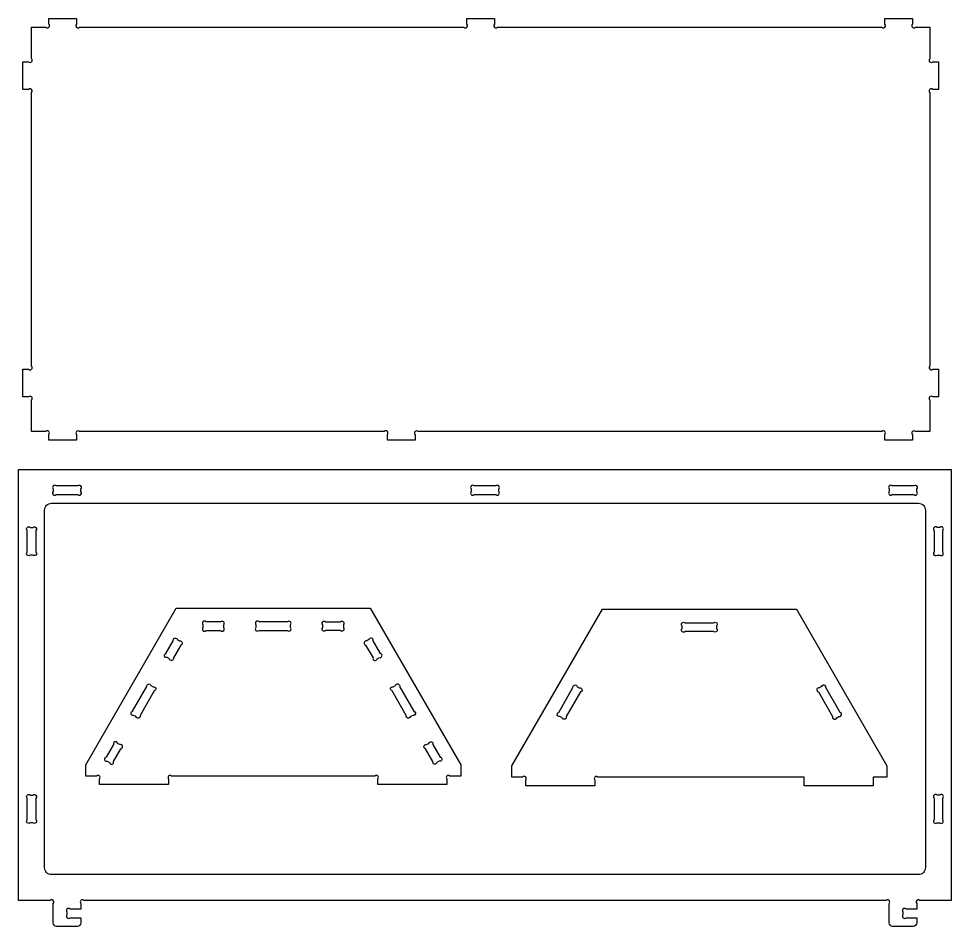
# Model space of a CAD drawing. Extents: x -1620 to 2458, y -1185 to 1470.
# Drawn here: x -1620 to -324, y -1185 to 77 of the extents above; entities that cross this region are included whole.
import ezdxf

# ---------------------------------------------------------------- set-up
doc = ezdxf.new("R2010")
doc.units = 0
doc.header["$MEASUREMENT"] = 0
doc.layers.add('LAYER1', color=18, linetype='CONTINUOUS')

msp = doc.modelspace()

# ---------------------------------------------------------------- linework, layer by layer
at = {"layer": 'LAYER1'}
for points in [[(-1614, -410.6), (-1606.3, -410.6, 1), (-1602, -406.3), (-1602, -25.9, 1), (-1606.3, -21.7), (-1614, -21.7), (-1614, 16.7), (-1606.3, 16.7, 1), (-1602, 21), (-1602, 64.7), (-1582.3, 64.7, 1), (-1578, 69), (-1578, 76.7), (-1539.6, 76.7), (-1539.6, 69, 1), (-1535.4, 64.7), (-1001.5, 64.7, 1), (-997.2, 69), (-997.2, 76.7), (-958.8, 76.7), (-958.8, 69, 1), (-954.6, 64.7), (-420.7, 64.7, 1), (-416.4, 69), (-416.4, 76.7), (-378, 76.7), (-378, 69, 1), (-373.8, 64.7), (-354, 64.7), (-354, 21, 1), (-349.8, 16.7), (-342, 16.7), (-342, -21.7), (-349.8, -21.7, 1), (-354, -25.9), (-354, -406.3, 1), (-349.8, -410.6), (-342, -410.6), (-342, -449), (-349.8, -449, 1), (-354, -453.2), (-354, -497), (-373.8, -497, 1), (-378, -501.2), (-378, -509), (-416.4, -509), (-416.4, -501.2, 1), (-420.7, -497), (-1065, -497, 1), (-1069.2, -501.2), (-1069.2, -509), (-1107.6, -509), (-1107.6, -501.2, 1), (-1111.9, -497), (-1535.4, -497, 1), (-1539.6, -501.2), (-1539.6, -509), (-1578, -509), (-1578, -501.2, 1), (-1582.3, -497), (-1602, -497), (-1602, -453.2, 1), (-1606.3, -449), (-1614, -449)], [(-324, -550), (-324, -1148.7), (-367.7, -1148.7, 1), (-372, -1153), (-372, -1160.7), (-386.9, -1160.7, 1), (-391.2, -1165), (-391.2, -1168.5, 1), (-386.9, -1172.7), (-372, -1172.7), (-372, -1179.9, -0.414214), (-376.8, -1184.7), (-405.6, -1184.7, -0.414214), (-410.4, -1179.9), (-410.4, -1153, 1), (-414.6, -1148.7), (-1529.3, -1148.7, 1), (-1533.6, -1153), (-1533.6, -1160.7), (-1548.5, -1160.7, 1), (-1552.8, -1165), (-1552.8, -1168.5, 1), (-1548.5, -1172.7), (-1533.6, -1172.7), (-1533.6, -1179.9, -0.414214), (-1538.4, -1184.7), (-1567.2, -1184.7, -0.414214), (-1572, -1179.9), (-1572, -1153, 1), (-1576.2, -1148.7), (-1620, -1148.7), (-1620, -550)], [(-1567.7, -584.7), (-1537.8, -584.7, 1), (-1533.6, -580.5), (-1533.6, -577, 1), (-1537.8, -572.7), (-1567.7, -572.7, 1), (-1572, -577), (-1572, -580.5, 1)], [(-986.9, -584.7), (-957, -584.7, 1), (-952.8, -580.5), (-952.8, -577, 1), (-957, -572.7), (-986.9, -572.7, 1), (-991.2, -577), (-991.2, -580.5, 1)], [(-376.2, -572.7), (-406.1, -572.7, 1), (-410.4, -577), (-410.4, -580.5, 1), (-406.1, -584.7), (-376.2, -584.7, 1), (-372, -580.5), (-372, -577, 1)], [(-369.6, -1112.7), (-1574.4, -1112.7, -0.414214), (-1584, -1103.1), (-1584, -606.3, -0.414214), (-1574.4, -596.7), (-369.6, -596.7, -0.414214), (-360, -606.3), (-360, -1103.1, -0.414214)], [(-1596, -634.6), (-1596, -664.5, -1), (-1600.2, -668.7), (-1603.7, -668.7, -1), (-1608, -664.5), (-1608, -634.6, -1), (-1603.7, -630.3), (-1600.2, -630.3, -1)], [(-348, -634.6), (-348, -664.5, 1), (-343.7, -668.7), (-340.2, -668.7, 1), (-336, -664.5), (-336, -634.6, 1), (-340.2, -630.3), (-343.7, -630.3, 1)], [(-1120.9, -987.8), (-1120.9, -980, 1), (-1125.2, -975.8), (-1407.4, -975.8, 1), (-1411.6, -980), (-1411.6, -987.8), (-1507.6, -987.8), (-1507.6, -980, 1), (-1511.9, -975.8), (-1526.8, -975.8), (-1526.8, -960.2), (-1401.1, -742.4), (-1131.5, -742.4), (-1005.7, -960.2), (-1005.7, -975.8), (-1020.7, -975.8, 1), (-1024.9, -980), (-1024.9, -987.8)], [(-528.7, -989.3), (-528.7, -977.3), (-815.2, -977.3, 1), (-819.4, -981.5), (-819.4, -989.3), (-915.4, -989.3), (-915.4, -981.5, 1), (-919.7, -977.3), (-934.6, -977.3), (-934.6, -961.7), (-808.8, -743.8), (-539.3, -743.8), (-413.5, -961.7), (-413.5, -977.3), (-432.7, -977.3), (-432.7, -989.3)], [(-1339.3, -761.6), (-1359.6, -761.6, 1), (-1363.9, -765.8), (-1363.9, -769.3, 1), (-1359.6, -773.6), (-1339.3, -773.6, 1), (-1335.1, -769.3), (-1335.1, -765.8, 1)], [(-1246.5, -761.6), (-1286, -761.6, 1), (-1290.3, -765.8), (-1290.3, -769.3, 1), (-1286, -773.6), (-1246.5, -773.6, 1), (-1242.3, -769.3), (-1242.3, -765.8, 1)], [(-1193.3, -761.6), (-1173, -761.6, -1), (-1168.7, -765.8), (-1168.7, -769.3, -1), (-1173, -773.6), (-1193.3, -773.6, -1), (-1197.5, -769.3), (-1197.5, -765.8, -1)], [(-693.8, -763), (-654.3, -763, -1), (-650.1, -767.3), (-650.1, -770.8, -1), (-654.3, -775), (-693.8, -775, -1), (-698.1, -770.8), (-698.1, -767.3, -1)], [(-1394.8, -793.9), (-1404.9, -811.5, -1), (-1410.7, -813), (-1413.8, -811.3, -1), (-1415.3, -805.5), (-1405.2, -787.9, -1), (-1399.4, -786.3), (-1396.3, -788.1, -1)], [(-1137.8, -793.9), (-1127.6, -811.5, 1), (-1121.9, -813), (-1118.8, -811.3, 1), (-1117.3, -805.5), (-1127.4, -787.9, 1), (-1133.2, -786.3), (-1136.3, -788.1, 1)], [(-1431.6, -857.6), (-1451.3, -891.8, -1), (-1457.1, -893.3), (-1460.2, -891.6, -1), (-1461.7, -885.8), (-1441.9, -851.6, -1), (-1436.2, -850), (-1433.1, -851.8, -1)], [(-1090.6, -851.6), (-1070.9, -885.8, -1), (-1072.4, -891.6), (-1075.5, -893.3, -1), (-1081.3, -891.8), (-1101, -857.6, -1), (-1099.5, -851.8), (-1096.4, -850, -1)], [(-839.3, -859), (-859.1, -893.3, -1), (-864.9, -894.8), (-867.9, -893, -1), (-869.5, -887.3), (-849.7, -853, -1), (-843.9, -851.5), (-840.9, -853.2, -1)], [(-508.8, -859), (-489, -893.3, 1), (-483.2, -894.8), (-480.2, -893, 1), (-478.6, -887.3), (-498.4, -853, 1), (-504.2, -851.5), (-507.2, -853.2, 1)], [(-1488.3, -931.9), (-1498.5, -949.5, 1), (-1496.9, -955.3), (-1493.9, -957.1, 1), (-1488.1, -955.5), (-1477.9, -937.9, 1), (-1479.5, -932.1), (-1482.5, -930.4, 1)], [(-1044.3, -931.9), (-1034.1, -949.5, -1), (-1035.6, -955.3), (-1038.7, -957.1, -1), (-1044.5, -955.5), (-1054.6, -937.9, -1), (-1053.1, -932.1), (-1050, -930.4, -1)], [(-1596, -1006.6), (-1596, -1036.5, -1), (-1600.2, -1040.7), (-1603.7, -1040.7, -1), (-1608, -1036.5), (-1608, -1006.6, -1), (-1603.7, -1002.3), (-1600.2, -1002.3, -1)], [(-348, -1006.6), (-348, -1036.5, 1), (-343.7, -1040.7), (-340.2, -1040.7, 1), (-336, -1036.5), (-336, -1006.6, 1), (-340.2, -1002.3), (-343.7, -1002.3, 1)]]:
    msp.add_lwpolyline(points, format="xyb", close=True, dxfattribs=at)

doc.saveas('drawing.dxf')
